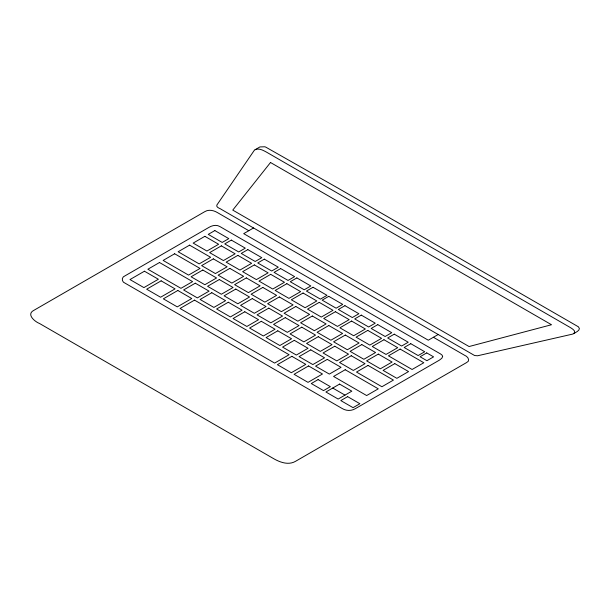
<?xml version="1.0" encoding="UTF-8"?>
<svg xmlns="http://www.w3.org/2000/svg" width="610" height="610" viewBox="0 0 610 610"><rect width="100%" height="100%" fill="white"/><g stroke="black" fill="none" stroke-linecap="round" stroke-linejoin="round"><path stroke-width="0.91" d="M573.957 333.472C576.053 332.16 581.635 329.835 578.425 326.823L338.893 188.627L265.945 147.224A13.443 7.762 0 0 0 264.885 146.781L259.936 146.926L255.102 149.717A6.1 3.523 0 0 0 254.179 150.495L216.809 205.128C216.077 207.697 220.149 208.277 221.636 209.558L474.641 355.538L477.607 355.767L572.325 334.173A6.1 3.523 0 0 0 573.674 333.639C577.014 331.26 571.562 328.279 569.61 327.128L266.372 152.058C263.085 150.312 259.059 147.963 255.293 149.602A4.461 2.57 0 0 0 255.102 149.717M253.531 227.972L243.703 233.645L428.296 340.22L438.125 334.547M248.796 230.702L217.556 212.661C213.828 210.381 208.826 209.192 204.868 211.609L34.061 310.223C25.91 314.119 34.579 321.562 39.497 323.475L272.708 458.118C279.41 462.113 288.271 465.666 295.652 461.251L466.459 362.637C470.828 360.929 467.786 356.324 464.637 355.317L433.397 337.277M332.732 388.036L344.986 395.112M442.646 356.507L441.8 358.291L439.345 360.167L355.409 408.631C351.436 411.094 346.19 410.987 342.24 408.54L125.37 283.33C121.413 282.117 121.131 277.001 125.21 275.728L208.925 227.393C212.143 225.425 216.458 224.457 219.867 226.539L440.603 353.983L442.128 355.195L442.646 356.507M270.512 162.504L232.761 210.099L469.075 346.533L551.509 324.741L270.512 162.504M144.448 271.214L129.976 279.563L143.899 287.607L158.379 279.25L144.448 271.214M159.5 262.521L147.872 269.231L180.949 288.332L192.577 281.614L159.5 262.521M174.651 253.768L163.129 260.424L188.543 275.095L200.065 268.446L174.651 253.768M189.588 245.144L178.135 251.755L199.157 263.894L210.61 257.283L189.588 245.144M204.861 236.329L193.156 243.085L206.92 251.038L218.624 244.274L204.861 236.329M214.842 230.565L208.246 234.377L222.208 242.437L228.803 238.632L214.842 230.565M221.354 245.853L209.649 252.616L223.412 260.562L235.124 253.798L221.354 245.853M231.335 240.096L224.739 243.901L238.708 251.96L245.304 248.156L231.335 240.096M161.139 280.844L146.667 289.201L160.59 297.245L175.062 288.888L161.139 280.844M213.34 258.861L201.635 265.617L215.399 273.562L227.103 266.806L213.34 258.861M202.794 270.017L191.09 276.78L204.853 284.725L216.558 277.969L202.794 270.017M237.854 255.376L226.142 262.14L239.913 270.085L251.617 263.322L237.854 255.376M247.835 249.62L241.24 253.424L255.201 261.484L261.797 257.679L247.835 249.62M177.83 290.482L163.35 298.839L177.281 306.883L191.753 298.526L177.83 290.482M195.307 283.192L183.602 289.948L197.365 297.901L209.077 291.138L195.307 283.192M229.833 268.385L218.128 275.14L231.891 283.086L243.603 276.33L229.833 268.385M219.295 279.54L207.583 286.303L221.346 294.249L233.058 287.493L219.295 279.54M254.347 264.9L242.643 271.663L256.406 279.609L268.118 272.845L254.347 264.9M264.328 259.143L257.733 262.948L271.702 271.008L278.29 267.203L264.328 259.143M194.514 300.12L180.041 308.477L274.63 363.08L289.102 354.723L194.514 300.12M211.807 292.716L200.095 299.472L213.866 307.425L225.57 300.661L211.807 292.716M246.333 277.908L234.621 284.664L248.392 292.609L260.096 285.854L246.333 277.908M235.788 289.064L224.083 295.827L237.847 303.772L249.551 297.017L235.788 289.064M270.688 274.332L258.983 281.096L272.746 289.041L284.451 282.285L270.688 274.332M280.669 268.575L274.073 272.38L288.034 280.44L294.63 276.635L280.669 268.575M228.3 302.24L216.596 308.995L230.359 316.948L242.063 310.185L228.3 302.24M262.826 287.432L251.122 294.188L264.885 302.133L276.597 295.377L262.826 287.432M252.281 298.587L240.576 305.351L254.339 313.296L266.051 306.54L252.281 298.587M286.868 283.68L275.163 290.436L288.926 298.381L300.638 291.626L286.868 283.68M296.849 277.916L290.253 281.721L304.222 289.788L310.81 285.976L296.849 277.916M244.801 311.763L233.089 318.527L246.852 326.472L258.564 319.709L244.801 311.763M279.327 296.956L267.615 303.711L281.385 311.657L293.09 304.901L279.327 296.956M268.781 308.119L257.069 314.874L270.84 322.82L282.544 316.064L268.781 308.119M303.056 293.021L291.344 299.777L305.107 307.73L316.819 300.966L303.056 293.021M313.029 287.257L306.433 291.069L320.402 299.129L326.998 295.324L313.029 287.257M261.293 321.287L249.589 328.05L263.352 335.996L275.057 329.232L261.293 321.287M295.819 306.479L284.115 313.235L297.878 321.188L309.583 314.424L295.819 306.479M285.274 317.642L273.57 324.398L287.333 332.343L299.045 325.587L285.274 317.642M328.752 296.338L322.156 300.143L336.125 308.202L342.721 304.398L328.752 296.338M319.236 302.362L307.524 309.125L321.295 317.07L332.999 310.307L319.236 302.362M277.786 330.811L266.082 337.574L279.845 345.519L291.557 338.756L277.786 330.811M312.32 316.003L300.608 322.759L314.371 330.712L326.083 323.948L312.32 316.003M301.775 327.166L290.063 333.922L303.833 341.867L315.538 335.111L301.775 327.166M344.932 305.679L338.344 309.483L352.305 317.551L358.901 313.738L344.932 305.679M335.416 311.702L323.712 318.466L337.475 326.411L349.179 319.655L335.416 311.702M294.287 340.334L282.575 347.098L296.346 355.043L308.05 348.279L294.287 340.334M328.813 325.526L317.108 332.282L330.872 340.235L342.576 333.472L328.813 325.526M318.267 336.69L306.563 343.445L320.326 351.39L332.031 344.635L318.267 336.69M361.272 315.111L354.677 318.916L368.646 326.983L375.241 323.178L361.272 315.111M351.596 321.051L339.892 327.806L353.655 335.752L365.367 328.996L351.596 321.051M291.862 356.316L277.39 364.673L291.321 372.718L305.793 364.361L291.862 356.316M310.78 349.858L299.075 356.621L312.838 364.566L324.55 357.803L310.78 349.858M345.306 335.05L333.601 341.806L347.364 349.759L359.077 342.995L345.306 335.05M334.768 346.213L323.056 352.969L336.819 360.914L348.531 354.158L334.768 346.213M367.777 330.391L356.072 337.147L369.835 345.1L381.547 338.337L367.777 330.391M377.773 324.634L371.177 328.447L385.139 336.506L391.734 332.702L377.773 324.634M308.553 365.954L294.081 374.311L308.012 382.356L322.484 373.999L308.553 365.954M327.28 359.381L315.568 366.145L329.339 374.09L341.043 367.334L327.28 359.381M361.806 344.574L350.094 351.329L363.865 359.282L375.569 352.519L361.806 344.574M351.261 355.737L339.556 362.492L353.32 370.445L365.024 363.682L351.261 355.737M383.964 339.732L372.252 346.495L386.023 354.44L397.728 347.677L383.964 339.732M394.266 334.158L387.67 337.971L401.639 346.03L408.235 342.225L394.266 334.158M318.1 379.588L311.268 383.537L323.521 390.613L330.353 386.664L318.1 379.588M345.207 369.736L333.579 376.454L366.656 395.547L378.284 388.829L345.207 369.736M378.299 354.097L366.595 360.853L380.358 368.806L392.07 362.043L378.299 354.097M368.021 365.413L356.499 372.062L381.913 386.74L393.435 380.083L368.021 365.413M339.572 384.094L325.9 391.986L338.154 399.062L351.825 391.17L339.572 384.094M400.145 349.072L388.433 355.836L412.101 369.492L423.805 362.736L400.145 349.072M410.766 343.682L404.171 347.494L418.132 355.554L424.728 351.749L410.766 343.682M394.8 363.621L383.088 370.384L396.858 378.33L408.563 371.566L394.8 363.621M347.639 396.645L340.807 400.587L353.06 407.663L359.892 403.721L347.639 396.645M426.733 352.9L420.069 356.751L426.916 360.701L433.58 356.858L426.733 352.9"/></g></svg>
